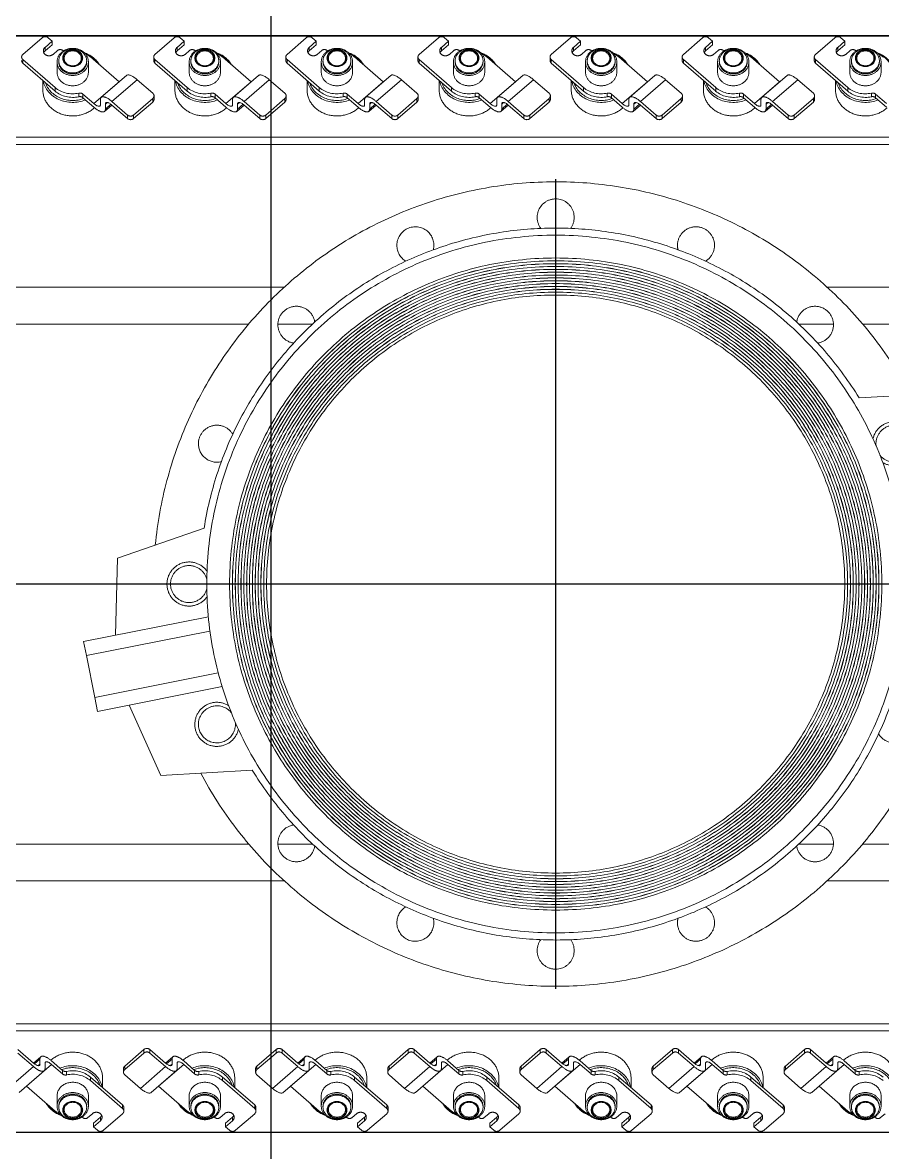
# Model space of a CAD drawing. Extents: x -681219 to -550379, y -242630 to -158199.
# Drawn here: x -589243 to -588639, y -209466 to -208672 of the extents above; entities that cross this region are included whole.
import ezdxf
from ezdxf.lldxf.tags import DXFTag

# ---------------------------------------------------------------- set-up
doc = ezdxf.new("R2010")
doc.units = 0
doc.header["$LTSCALE"] = 1000
doc.linetypes.add('DASHED2', pattern=[9.525, 6.35, -3.175])
doc.layers.get('0').update_dxf_attribs({"linetype": 'CONTINUOUS'})
doc.layers.add('center', color=253, linetype='CENTER2')
doc.layers.add('future', color=4, linetype='DASHED2', lineweight=0)
tags = doc.linetypes.add('CENTER2', pattern=[28.575, 19.05, -3.175, 3.175, -3.175]).pattern_tags.tags
tags[10:11] = [DXFTag(74, 4), DXFTag(75, 0), DXFTag(340, '0'), DXFTag(46, 0.0), DXFTag(50, 0.0), DXFTag(44, 0.0), DXFTag(45, 0.0)]
tags[8:9] = [DXFTag(74, 4), DXFTag(75, 0), DXFTag(340, '0'), DXFTag(46, 0.0), DXFTag(50, 0.0), DXFTag(44, 0.0), DXFTag(45, 0.0)]
tags[6:7] = [DXFTag(74, 4), DXFTag(75, 0), DXFTag(340, '0'), DXFTag(46, 0.0), DXFTag(50, 0.0), DXFTag(44, 0.0), DXFTag(45, 0.0)]
tags[4:5] = [DXFTag(74, 4), DXFTag(75, 0), DXFTag(340, '0'), DXFTag(46, 0.0), DXFTag(50, 0.0), DXFTag(44, 0.0), DXFTag(45, 0.0)]

# ---------------------------------------------------------------- blocks, each defined once
blk = doc.blocks.new('CYPZ04001A0001XY_A_CYPZ1000_V_1')
at = {"color": 0, "linetype": 'ByBlock', "lineweight": -2}
for p, q in [((-580.5, 385.27), (696.5, 385.27)), ((-580.5, 384.89), (696.5, 384.89)), ((-359.72, 372.02), (-346.29, 383.65)), ((-339.22, 381.2), (-344.17, 376.92)), ((-342.05, 383.65), (-339.22, 381.2)), ((-339.22, 378.7), (-339.22, 381.2)), ((-266.95, 372.02), (-253.51, 383.65)), ((-246.44, 381.2), (-251.39, 376.92)), ((-249.27, 383.65), (-246.44, 381.2)), ((-246.44, 378.7), (-246.44, 381.2)), ((-174.17, 372.02), (-160.73, 383.65)), ((-153.66, 381.2), (-158.61, 376.92)), ((-156.49, 383.65), (-153.66, 381.2)), ((-153.66, 378.7), (-153.66, 381.2)), ((-81.39, 372.02), (-67.96, 383.65)), ((-60.88, 381.2), (-65.83, 376.92)), ((-63.71, 383.65), (-60.88, 381.2)), ((-60.88, 378.7), (-60.88, 381.2)), ((11.39, 372.02), (24.82, 383.65)), ((31.89, 381.2), (26.94, 376.92)), ((29.06, 383.65), (31.89, 381.2)), ((31.89, 378.7), (31.89, 381.2)), ((104.16, 372.02), (117.6, 383.65)), ((124.67, 381.2), (119.72, 376.92)), ((121.84, 383.65), (124.67, 381.2)), ((124.67, 378.7), (124.67, 381.2)), ((-431.29, 372.02), (-428.18, 374.71)), ((-424.5, 374.71), (-424.48, 374.7)), ((-339.22, 378.7), (-344.17, 374.42)), ((-344.17, 374.42), (-344.17, 376.92)), ((-338.51, 372.02), (-335.4, 374.71)), ((-331.72, 374.71), (-331.71, 374.7)), ((-246.44, 378.7), (-251.39, 374.42)), ((-251.39, 374.42), (-251.39, 376.92)), ((-245.73, 372.02), (-242.62, 374.71)), ((-238.94, 374.71), (-238.93, 374.7)), ((-153.66, 378.7), (-158.61, 374.42)), ((-158.61, 374.42), (-158.61, 376.92)), ((-152.96, 372.02), (-149.84, 374.71)), ((-146.17, 374.71), (-146.15, 374.7)), ((-60.88, 378.7), (-65.83, 374.42)), ((-65.83, 374.42), (-65.83, 376.92)), ((-60.18, 372.02), (-57.07, 374.71)), ((-53.39, 374.71), (-53.37, 374.7)), ((31.89, 378.7), (26.94, 374.42)), ((26.94, 374.42), (26.94, 376.92)), ((32.6, 372.02), (35.71, 374.71)), ((39.39, 374.71), (39.4, 374.7)), ((124.67, 378.7), (119.72, 374.42)), ((119.72, 374.42), (119.72, 376.92)), ((125.38, 372.02), (128.49, 374.71)), ((132.17, 374.71), (132.18, 374.7)), ((-428.5, 366.71), (-428.5, 359.46)), ((-427.3, 367.46), (-427.3, 366.71)), ((-407.7, 366.71), (-407.7, 367.46)), ((-406.5, 359.46), (-406.5, 366.71)), ((-405.13, 370.18), (-384.97, 352.73)), ((-360.6, 370.18), (-360.6, 367.68)), ((-337.1, 348.75), (-359.72, 368.34)), ((-359.72, 368.34), (-359.72, 365.84)), ((-337.1, 346.25), (-359.72, 365.84)), ((-335.72, 366.71), (-335.72, 359.46)), ((-334.52, 367.46), (-334.52, 366.71)), ((-314.92, 366.71), (-314.92, 367.46)), ((-313.72, 359.46), (-313.72, 366.71)), ((-312.35, 370.18), (-292.2, 352.73)), ((-267.82, 370.18), (-267.82, 367.68)), ((-244.32, 348.75), (-266.95, 368.34)), ((-266.95, 368.34), (-266.95, 365.84)), ((-244.32, 346.25), (-266.95, 365.84)), ((-242.94, 366.71), (-242.94, 359.46)), ((-241.75, 367.46), (-241.75, 366.71)), ((-222.14, 366.71), (-222.14, 367.46)), ((-220.94, 359.46), (-220.94, 366.71)), ((-219.57, 370.18), (-199.42, 352.73)), ((-175.05, 370.18), (-175.05, 367.68)), ((-151.54, 348.75), (-174.17, 368.34)), ((-174.17, 368.34), (-174.17, 365.84)), ((-151.54, 346.25), (-174.17, 365.84)), ((-150.17, 366.71), (-150.17, 359.46)), ((-148.97, 367.46), (-148.97, 366.71)), ((-129.37, 366.71), (-129.37, 367.46)), ((-128.17, 359.46), (-128.17, 366.71)), ((-126.79, 370.18), (-106.64, 352.73)), ((-82.27, 370.18), (-82.27, 367.68)), ((-58.76, 348.75), (-81.39, 368.34)), ((-81.39, 368.34), (-81.39, 365.84)), ((-58.76, 346.25), (-81.39, 365.84)), ((-57.39, 366.71), (-57.39, 359.46)), ((-56.19, 367.46), (-56.19, 366.71)), ((-36.59, 366.71), (-36.59, 367.46)), ((-35.39, 359.46), (-35.39, 366.71)), ((-34.01, 370.18), (-13.86, 352.73)), ((10.51, 370.18), (10.51, 367.68)), ((34.01, 348.75), (11.39, 368.34)), ((11.39, 368.34), (11.39, 365.84)), ((34.01, 346.25), (11.39, 365.84)), ((35.39, 366.71), (35.39, 359.46)), ((36.59, 367.46), (36.59, 366.71)), ((56.19, 366.71), (56.19, 367.46)), ((57.39, 359.46), (57.39, 366.71)), ((58.76, 370.18), (78.92, 352.73)), ((103.29, 370.18), (103.29, 367.68)), ((126.79, 348.75), (104.16, 368.34)), ((104.16, 368.34), (104.16, 365.84)), ((126.79, 346.25), (104.16, 365.84)), ((128.17, 366.71), (128.17, 359.46)), ((129.37, 367.46), (129.37, 366.71)), ((148.97, 366.71), (148.97, 367.46)), ((150.17, 359.46), (150.17, 366.71)), ((151.54, 370.18), (171.69, 352.73)), ((-379.77, 357.15), (-397.45, 341.84)), ((-287, 357.15), (-304.67, 341.84)), ((-194.22, 357.15), (-211.9, 341.84)), ((-101.44, 357.15), (-119.12, 341.84)), ((-8.66, 357.15), (-26.34, 341.84)), ((84.12, 357.15), (66.44, 341.84)), ((176.89, 357.15), (159.22, 341.84)), ((-384.97, 352.73), (-402.65, 337.42)), ((-372.25, 354.21), (-389.92, 338.9)), ((-361.29, 344.71), (-372.25, 354.21)), ((-345.72, 353.72), (-345.72, 346.96)), ((-292.2, 352.73), (-309.87, 337.42)), ((-279.47, 354.21), (-297.15, 338.9)), ((-268.51, 344.71), (-279.47, 354.21)), ((-252.94, 353.72), (-252.94, 346.96)), ((-199.42, 352.73), (-217.1, 337.42)), ((-186.69, 354.21), (-204.37, 338.9)), ((-175.73, 344.71), (-186.69, 354.21)), ((-160.17, 353.72), (-160.17, 346.96)), ((-106.64, 352.73), (-124.32, 337.42)), ((-93.91, 354.21), (-111.59, 338.9)), ((-82.95, 344.71), (-93.91, 354.21)), ((-67.39, 353.72), (-67.39, 346.96)), ((-13.86, 352.73), (-31.54, 337.42)), ((-1.13, 354.21), (-18.81, 338.9)), ((9.83, 344.71), (-1.13, 354.21)), ((25.39, 353.72), (25.39, 346.96)), ((78.92, 352.73), (61.24, 337.42)), ((91.64, 354.21), (73.97, 338.9)), ((102.6, 344.71), (91.64, 354.21)), ((118.17, 353.72), (118.17, 346.96)), ((171.69, 352.73), (154.02, 337.42)), ((184.42, 354.21), (166.74, 338.9)), ((-413.21, 342.27), (-413.21, 344.77)), ((-402.65, 337.42), (-410.35, 344.09)), ((-410.35, 344.09), (-410.35, 341.59)), ((-402.65, 334.92), (-410.35, 341.59)), ((-360.41, 340.38), (-360.41, 342.88)), ((-337.1, 346.25), (-337.1, 348.75)), ((-320.43, 342.27), (-320.43, 344.77)), ((-309.87, 337.42), (-317.58, 344.09)), ((-317.58, 344.09), (-317.58, 341.59)), ((-309.87, 334.92), (-317.58, 341.59)), ((-267.63, 340.38), (-267.63, 342.88)), ((-244.32, 346.25), (-244.32, 348.75)), ((-227.65, 342.27), (-227.65, 344.77)), ((-217.1, 337.42), (-224.8, 344.09)), ((-224.8, 344.09), (-224.8, 341.59)), ((-217.1, 334.92), (-224.8, 341.59)), ((-174.85, 340.38), (-174.85, 342.88)), ((-151.54, 346.25), (-151.54, 348.75)), ((-134.88, 342.27), (-134.88, 344.77)), ((-124.32, 337.42), (-132.02, 344.09)), ((-132.02, 344.09), (-132.02, 341.59)), ((-124.32, 334.92), (-132.02, 341.59)), ((-82.07, 340.38), (-82.07, 342.88)), ((-58.76, 346.25), (-58.76, 348.75)), ((-42.1, 342.27), (-42.1, 344.77)), ((-31.54, 337.42), (-39.24, 344.09)), ((-39.24, 344.09), (-39.24, 341.59)), ((-31.54, 334.92), (-39.24, 341.59)), ((10.7, 340.38), (10.7, 342.88)), ((34.01, 346.25), (34.01, 348.75)), ((50.68, 342.27), (50.68, 344.77)), ((61.24, 337.42), (53.54, 344.09)), ((53.54, 344.09), (53.54, 341.59)), ((61.24, 334.92), (53.54, 341.59)), ((103.48, 340.38), (103.48, 342.88)), ((126.79, 346.25), (126.79, 348.75)), ((143.46, 342.27), (143.46, 344.77)), ((154.02, 337.42), (146.31, 344.09)), ((146.31, 344.09), (146.31, 341.59)), ((154.02, 334.92), (146.31, 341.59)), ((-398.05, 340.19), (-398.05, 336.69)), ((-395.12, 331.98), (-389.97, 336.44)), ((-394.52, 337.13), (-393.21, 338.26)), ((-394.52, 337.13), (-394.52, 333.63)), ((-394.52, 333.63), (-390.65, 336.98)), ((-389.92, 338.9), (-378.96, 329.4)), ((-389.92, 336.4), (-378.96, 326.9)), ((-374.72, 329.4), (-361.29, 341.04)), ((-374.72, 326.9), (-361.29, 338.54)), ((-361.29, 338.54), (-361.29, 341.04)), ((-305.28, 340.19), (-305.28, 336.69)), ((-302.34, 331.98), (-297.19, 336.44)), ((-301.74, 337.13), (-300.43, 338.26)), ((-301.74, 337.13), (-301.74, 333.63)), ((-301.74, 333.63), (-297.87, 336.98)), ((-297.15, 338.9), (-286.18, 329.4)), ((-297.15, 336.4), (-286.18, 326.9)), ((-281.94, 329.4), (-268.51, 341.04)), ((-281.94, 326.9), (-268.51, 338.54)), ((-268.51, 338.54), (-268.51, 341.04)), ((-212.5, 340.19), (-212.5, 336.69)), ((-209.57, 331.98), (-204.41, 336.44)), ((-208.96, 337.13), (-207.65, 338.26)), ((-208.96, 337.13), (-208.96, 333.63)), ((-208.96, 333.63), (-205.09, 336.98)), ((-204.37, 338.9), (-193.41, 329.4)), ((-204.37, 336.4), (-193.41, 326.9)), ((-189.16, 329.4), (-175.73, 341.04)), ((-189.16, 326.9), (-175.73, 338.54)), ((-175.73, 338.54), (-175.73, 341.04)), ((-119.72, 340.19), (-119.72, 336.69)), ((-116.79, 331.98), (-111.64, 336.44)), ((-116.19, 337.13), (-114.87, 338.26)), ((-116.19, 337.13), (-116.19, 333.63)), ((-116.19, 333.63), (-112.31, 336.98)), ((-111.59, 338.9), (-100.63, 329.4)), ((-111.59, 336.4), (-100.63, 326.9)), ((-96.39, 329.4), (-82.95, 341.04)), ((-96.39, 326.9), (-82.95, 338.54)), ((-82.95, 338.54), (-82.95, 341.04)), ((-26.94, 340.19), (-26.94, 336.69)), ((-24.01, 331.98), (-18.86, 336.44)), ((-23.41, 337.13), (-22.09, 338.26)), ((-23.41, 337.13), (-23.41, 333.63)), ((-23.41, 333.63), (-19.53, 336.98)), ((-18.81, 338.9), (-7.85, 329.4)), ((-18.81, 336.4), (-7.85, 326.9)), ((-3.61, 329.4), (9.83, 341.04)), ((-3.61, 326.9), (9.83, 338.54)), ((9.83, 338.54), (9.83, 341.04)), ((65.83, 340.19), (65.83, 336.69)), ((68.77, 331.98), (73.92, 336.44)), ((69.37, 337.13), (70.68, 338.26)), ((69.37, 337.13), (69.37, 333.63)), ((69.37, 333.63), (73.24, 336.98)), ((73.97, 338.9), (84.93, 329.4)), ((73.97, 336.4), (84.93, 326.9)), ((89.17, 329.4), (102.6, 341.04)), ((89.17, 326.9), (102.6, 338.54)), ((102.6, 338.54), (102.6, 341.04)), ((158.61, 340.19), (158.61, 336.69)), ((161.54, 331.98), (166.7, 336.44)), ((162.15, 337.13), (163.46, 338.26)), ((162.15, 337.13), (162.15, 333.63)), ((162.15, 333.63), (166.02, 336.98)), ((166.74, 338.9), (177.7, 329.4)), ((166.74, 336.4), (177.7, 326.9)), ((-378.96, 326.9), (-378.96, 329.4)), ((-374.72, 329.4), (-374.72, 326.9)), ((-286.18, 326.9), (-286.18, 329.4)), ((-281.94, 329.4), (-281.94, 326.9)), ((-193.41, 326.9), (-193.41, 329.4)), ((-189.16, 329.4), (-189.16, 326.9)), ((-100.63, 326.9), (-100.63, 329.4)), ((-96.39, 329.4), (-96.39, 326.9)), ((-7.85, 326.9), (-7.85, 329.4)), ((-3.61, 329.4), (-3.61, 326.9)), ((84.93, 326.9), (84.93, 329.4)), ((89.17, 329.4), (89.17, 326.9)), ((-580.5, 313.78), (696.5, 313.78)), ((695.5, 308.78), (-570, 308.78)), ((-390.69, 208.43), (-575.97, 208.43)), ((695.5, 208.43), (-9.31, 208.43)), ((-415.53, 182.62), (-600.06, 182.62)), ((-370.73, 182.62), (-395.07, 182.62)), ((-4.93, 182.62), (-29.27, 182.62)), ((695.5, 182.62), (15.53, 182.62)), ((77.38, 134.55), (13.04, 130.81)), ((99.46, 85.06), (77.38, 134.55)), ((34.16, 72.07), (121.72, 89.48)), ((121.72, 89.48), (123.68, 79.68)), ((123.68, 79.68), (36.92, 62.42)), ((123.68, 79.68), (129.53, 50.25)), ((42.77, 33), (129.53, 50.25)), ((129.53, 50.25), (131.48, 40.45)), ((131.48, 40.45), (43.92, 23.03)), ((107.75, -18.16), (109.22, 36.02)), ((46.89, -39.33), (107.75, -18.16)), ((-477.38, -134.55), (-413.04, -130.81)), ((-415.53, -182.62), (-548.06, -182.62)), ((-370.73, -182.62), (-395.07, -182.62)), ((-4.93, -182.62), (-29.27, -182.62)), ((610.2, -182.62), (15.53, -182.62)), ((-390.69, -208.43), (-542.93, -208.43)), ((569.51, -208.43), (-9.31, -208.43)), ((560.5, -308.78), (-523.68, -308.78)), ((575.5, -313.78), (-527.02, -313.78)), ((-367.5, -326.9), (-380.94, -338.54)), ((-367.5, -329.4), (-380.94, -341.04)), ((-367.5, -329.4), (-367.5, -326.9)), ((-352.3, -336.4), (-363.26, -326.9)), ((-363.26, -326.9), (-363.26, -329.4)), ((-352.3, -338.9), (-363.26, -329.4)), ((-347.1, -331.98), (-352.25, -336.44)), ((-274.72, -326.9), (-288.16, -338.54)), ((-274.72, -329.4), (-288.16, -341.04)), ((-274.72, -329.4), (-274.72, -326.9)), ((-259.52, -336.4), (-270.48, -326.9)), ((-270.48, -326.9), (-270.48, -329.4)), ((-259.52, -338.9), (-270.48, -329.4)), ((-254.32, -331.98), (-259.47, -336.44)), ((-181.95, -326.9), (-195.38, -338.54)), ((-181.95, -329.4), (-195.38, -341.04)), ((-181.95, -329.4), (-181.95, -326.9)), ((-166.74, -336.4), (-177.7, -326.9)), ((-177.7, -326.9), (-177.7, -329.4)), ((-166.74, -338.9), (-177.7, -329.4)), ((-161.54, -331.98), (-166.7, -336.44)), ((-89.17, -326.9), (-102.6, -338.54)), ((-89.17, -329.4), (-102.6, -341.04)), ((-89.17, -329.4), (-89.17, -326.9)), ((-73.97, -336.4), (-84.93, -326.9)), ((-84.93, -326.9), (-84.93, -329.4)), ((-73.97, -338.9), (-84.93, -329.4)), ((-68.77, -331.98), (-73.92, -336.44)), ((3.61, -326.9), (-9.83, -338.54)), ((3.61, -329.4), (-9.83, -341.04)), ((3.61, -329.4), (3.61, -326.9)), ((18.81, -336.4), (7.85, -326.9)), ((7.85, -326.9), (7.85, -329.4)), ((18.81, -338.9), (7.85, -329.4)), ((24.01, -331.98), (18.86, -336.44)), ((96.39, -326.9), (82.95, -338.54)), ((96.39, -329.4), (82.95, -341.04)), ((96.39, -329.4), (96.39, -326.9)), ((111.59, -336.4), (100.63, -326.9)), ((100.63, -326.9), (100.63, -329.4)), ((111.59, -338.9), (100.63, -329.4)), ((116.79, -331.98), (111.64, -336.44)), ((-432.35, -334.92), (-424.65, -341.59)), ((-432.35, -337.42), (-424.65, -344.09)), ((-381.82, -340.38), (-381.82, -342.88)), ((-380.94, -338.54), (-380.94, -341.04)), ((-369.98, -354.21), (-352.3, -338.9)), ((-357.25, -352.73), (-339.57, -337.42)), ((-347.7, -333.63), (-351.58, -336.98)), ((-347.7, -337.13), (-349.02, -338.26)), ((-347.7, -337.13), (-347.7, -333.63)), ((-344.17, -340.19), (-344.17, -336.69)), ((-339.57, -334.92), (-331.87, -341.59)), ((-339.57, -337.42), (-331.87, -344.09)), ((-289.04, -340.38), (-289.04, -342.88)), ((-288.16, -338.54), (-288.16, -341.04)), ((-277.2, -354.21), (-259.52, -338.9)), ((-264.47, -352.73), (-246.79, -337.42)), ((-254.93, -333.63), (-258.8, -336.98)), ((-254.93, -337.13), (-256.24, -338.26)), ((-254.93, -337.13), (-254.93, -333.63)), ((-251.39, -340.19), (-251.39, -336.69)), ((-246.79, -334.92), (-239.09, -341.59)), ((-246.79, -337.42), (-239.09, -344.09)), ((-196.26, -340.38), (-196.26, -342.88)), ((-195.38, -338.54), (-195.38, -341.04)), ((-184.42, -354.21), (-166.74, -338.9)), ((-171.69, -352.73), (-154.02, -337.42)), ((-162.15, -333.63), (-166.02, -336.98)), ((-162.15, -337.13), (-163.46, -338.26)), ((-162.15, -337.13), (-162.15, -333.63)), ((-158.61, -340.19), (-158.61, -336.69)), ((-154.02, -334.92), (-146.31, -341.59)), ((-154.02, -337.42), (-146.31, -344.09)), ((-103.48, -340.38), (-103.48, -342.88)), ((-102.6, -338.54), (-102.6, -341.04)), ((-91.64, -354.21), (-73.97, -338.9)), ((-78.92, -352.73), (-61.24, -337.42)), ((-69.37, -333.63), (-73.24, -336.98)), ((-69.37, -337.13), (-70.68, -338.26)), ((-69.37, -337.13), (-69.37, -333.63)), ((-65.83, -340.19), (-65.83, -336.69)), ((-61.24, -334.92), (-53.54, -341.59)), ((-61.24, -337.42), (-53.54, -344.09)), ((-10.7, -340.38), (-10.7, -342.88)), ((-9.83, -338.54), (-9.83, -341.04)), ((1.13, -354.21), (18.81, -338.9)), ((13.86, -352.73), (31.54, -337.42)), ((23.41, -333.63), (19.53, -336.98)), ((23.41, -337.13), (22.09, -338.26)), ((23.41, -337.13), (23.41, -333.63)), ((26.94, -340.19), (26.94, -336.69)), ((31.54, -334.92), (39.24, -341.59)), ((31.54, -337.42), (39.24, -344.09)), ((82.07, -340.38), (82.07, -342.88)), ((82.95, -338.54), (82.95, -341.04)), ((93.91, -354.21), (111.59, -338.9)), ((106.64, -352.73), (124.32, -337.42)), ((116.19, -333.63), (112.31, -336.98)), ((116.19, -337.13), (114.87, -338.26)), ((116.19, -337.13), (116.19, -333.63)), ((119.72, -340.19), (119.72, -336.69)), ((124.32, -334.92), (132.02, -341.59)), ((124.32, -337.42), (132.02, -344.09)), ((-424.65, -344.09), (-424.65, -341.59)), ((-421.79, -342.27), (-421.79, -344.77)), ((-405.13, -346.25), (-382.5, -365.84)), ((-405.13, -346.25), (-405.13, -348.75)), ((-405.13, -348.75), (-382.5, -368.34)), ((-396.5, -353.72), (-396.5, -346.96)), ((-380.94, -344.71), (-369.98, -354.21)), ((-362.45, -357.15), (-344.77, -341.84)), ((-331.87, -344.09), (-331.87, -341.59)), ((-329.01, -342.27), (-329.01, -344.77)), ((-312.35, -346.25), (-289.72, -365.84)), ((-312.35, -346.25), (-312.35, -348.75)), ((-312.35, -348.75), (-289.72, -368.34)), ((-303.72, -353.72), (-303.72, -346.96)), ((-288.16, -344.71), (-277.2, -354.21)), ((-269.67, -357.15), (-251.99, -341.84)), ((-239.09, -344.09), (-239.09, -341.59)), ((-236.23, -342.27), (-236.23, -344.77)), ((-219.57, -346.25), (-196.94, -365.84)), ((-219.57, -346.25), (-219.57, -348.75)), ((-219.57, -348.75), (-196.94, -368.34)), ((-210.94, -353.72), (-210.94, -346.96)), ((-195.38, -344.71), (-184.42, -354.21)), ((-176.89, -357.15), (-159.22, -341.84)), ((-146.31, -344.09), (-146.31, -341.59)), ((-143.46, -342.27), (-143.46, -344.77)), ((-126.79, -346.25), (-104.16, -365.84)), ((-126.79, -346.25), (-126.79, -348.75)), ((-126.79, -348.75), (-104.16, -368.34)), ((-118.17, -353.72), (-118.17, -346.96)), ((-102.6, -344.71), (-91.64, -354.21)), ((-84.12, -357.15), (-66.44, -341.84)), ((-53.54, -344.09), (-53.54, -341.59)), ((-50.68, -342.27), (-50.68, -344.77)), ((-34.01, -346.25), (-11.39, -365.84)), ((-34.01, -346.25), (-34.01, -348.75)), ((-34.01, -348.75), (-11.39, -368.34)), ((-25.39, -353.72), (-25.39, -346.96)), ((-9.83, -344.71), (1.13, -354.21)), ((8.66, -357.15), (26.34, -341.84)), ((39.24, -344.09), (39.24, -341.59)), ((42.1, -342.27), (42.1, -344.77)), ((58.76, -346.25), (81.39, -365.84)), ((58.76, -346.25), (58.76, -348.75)), ((58.76, -348.75), (81.39, -368.34)), ((67.39, -353.72), (67.39, -346.96)), ((82.95, -344.71), (93.91, -354.21)), ((101.44, -357.15), (119.12, -341.84)), ((132.02, -344.09), (132.02, -341.59)), ((134.88, -342.27), (134.88, -344.77)), ((151.54, -346.25), (174.17, -365.84)), ((151.54, -346.25), (151.54, -348.75)), ((151.54, -348.75), (174.17, -368.34)), ((160.17, -353.72), (160.17, -346.96)), ((-337.1, -370.18), (-357.25, -352.73)), ((-244.32, -370.18), (-264.47, -352.73)), ((-151.54, -370.18), (-171.69, -352.73)), ((-58.76, -370.18), (-78.92, -352.73)), ((34.01, -370.18), (13.86, -352.73)), ((126.79, -370.18), (106.64, -352.73)), ((-428.5, -359.46), (-428.5, -366.71)), ((-406.5, -366.71), (-406.5, -359.46)), ((-335.72, -359.46), (-335.72, -366.71)), ((-313.72, -366.71), (-313.72, -359.46)), ((-242.94, -359.46), (-242.94, -366.71)), ((-220.94, -366.71), (-220.94, -359.46)), ((-150.17, -359.46), (-150.17, -366.71)), ((-128.17, -366.71), (-128.17, -359.46)), ((-57.39, -359.46), (-57.39, -366.71)), ((-35.39, -366.71), (-35.39, -359.46)), ((35.39, -359.46), (35.39, -366.71)), ((57.39, -366.71), (57.39, -359.46)), ((128.17, -359.46), (128.17, -366.71)), ((150.17, -366.71), (150.17, -359.46)), ((-427.3, -366.71), (-427.3, -367.46)), ((-407.7, -367.46), (-407.7, -366.71)), ((-403.71, -372.02), (-406.82, -374.71)), ((-382.5, -372.02), (-395.93, -383.65)), ((-382.5, -368.34), (-382.5, -365.84)), ((-381.62, -370.18), (-381.62, -367.68)), ((-334.52, -366.71), (-334.52, -367.46)), ((-314.92, -367.46), (-314.92, -366.71)), ((-310.93, -372.02), (-314.04, -374.71)), ((-289.72, -372.02), (-303.16, -383.65)), ((-289.72, -368.34), (-289.72, -365.84)), ((-288.84, -370.18), (-288.84, -367.68)), ((-241.75, -366.71), (-241.75, -367.46)), ((-222.14, -367.46), (-222.14, -366.71)), ((-218.16, -372.02), (-221.27, -374.71)), ((-196.94, -372.02), (-210.38, -383.65)), ((-196.94, -368.34), (-196.94, -365.84)), ((-196.06, -370.18), (-196.06, -367.68)), ((-148.97, -366.71), (-148.97, -367.46)), ((-129.37, -367.46), (-129.37, -366.71)), ((-125.38, -372.02), (-128.49, -374.71)), ((-104.16, -372.02), (-117.6, -383.65)), ((-104.16, -368.34), (-104.16, -365.84)), ((-103.29, -370.18), (-103.29, -367.68)), ((-56.19, -366.71), (-56.19, -367.46)), ((-36.59, -367.46), (-36.59, -366.71)), ((-32.6, -372.02), (-35.71, -374.71)), ((-11.39, -372.02), (-24.82, -383.65)), ((-11.39, -368.34), (-11.39, -365.84)), ((-10.51, -370.18), (-10.51, -367.68)), ((36.59, -366.71), (36.59, -367.46)), ((56.19, -367.46), (56.19, -366.71)), ((60.18, -372.02), (57.07, -374.71)), ((81.39, -372.02), (67.96, -383.65)), ((81.39, -368.34), (81.39, -365.84)), ((82.27, -370.18), (82.27, -367.68)), ((129.37, -366.71), (129.37, -367.46)), ((148.97, -367.46), (148.97, -366.71)), ((152.96, -372.02), (149.84, -374.71)), ((174.17, -372.02), (160.73, -383.65)), ((174.17, -368.34), (174.17, -365.84)), ((-410.5, -374.71), (-410.52, -374.7)), ((-403, -378.7), (-398.05, -374.42)), ((-403, -381.2), (-398.05, -376.92)), ((-403, -378.7), (-403, -381.2)), ((-398.05, -374.42), (-398.05, -376.92)), ((-317.72, -374.71), (-317.74, -374.7)), ((-310.23, -378.7), (-305.28, -374.42)), ((-310.23, -381.2), (-305.28, -376.92)), ((-310.23, -378.7), (-310.23, -381.2)), ((-305.28, -374.42), (-305.28, -376.92)), ((-224.94, -374.71), (-224.96, -374.7)), ((-217.45, -378.7), (-212.5, -374.42)), ((-217.45, -381.2), (-212.5, -376.92)), ((-217.45, -378.7), (-217.45, -381.2)), ((-212.5, -374.42), (-212.5, -376.92)), ((-132.17, -374.71), (-132.18, -374.7)), ((-124.67, -378.7), (-119.72, -374.42)), ((-124.67, -381.2), (-119.72, -376.92)), ((-124.67, -378.7), (-124.67, -381.2)), ((-119.72, -374.42), (-119.72, -376.92)), ((-39.39, -374.71), (-39.4, -374.7)), ((-31.89, -378.7), (-26.94, -374.42)), ((-31.89, -381.2), (-26.94, -376.92)), ((-31.89, -378.7), (-31.89, -381.2)), ((-26.94, -374.42), (-26.94, -376.92)), ((53.39, -374.71), (53.37, -374.7)), ((60.88, -378.7), (65.83, -374.42)), ((60.88, -381.2), (65.83, -376.92)), ((60.88, -378.7), (60.88, -381.2)), ((65.83, -374.42), (65.83, -376.92)), ((146.17, -374.71), (146.15, -374.7)), ((153.66, -378.7), (158.61, -374.42)), ((153.66, -381.2), (158.61, -376.92)), ((153.66, -378.7), (153.66, -381.2)), ((158.61, -374.42), (158.61, -376.92)), ((575.5, -384.89), (-717.5, -384.89)), ((575.5, -385.27), (-717.5, -385.27)), ((-400.18, -383.65), (-403, -381.2)), ((-307.4, -383.65), (-310.23, -381.2)), ((-214.62, -383.65), (-217.45, -381.2)), ((-121.84, -383.65), (-124.67, -381.2)), ((-29.06, -383.65), (-31.89, -381.2)), ((63.71, -383.65), (60.88, -381.2)), ((156.49, -383.65), (153.66, -381.2))]:
    blk.add_line(p, q, dxfattribs=at)
for radius in [245, 229, 227.02, 226.98, 225.02, 224.98, 223.02, 222.98, 221.02, 220.98, 219.02, 218.98, 217.02, 216.98, 215.02, 214.98, 213.02, 212.98, 211.02, 210.98, 209.02, 208.98, 207.02, 206.98, 205, 203]:
    blk.add_circle((-200, 0), radius, dxfattribs=at)
for centre, radius, start, end in [((-200, 0), 282.5, 28.06676, 174.43324), ((-200, 257.5), 13, 0, 216.42457), ((-200, 257.5), 13, 323.57543, 0), ((-200, 0), 250, 31.55043, 170.94957), ((-298.54, 237.9), 13, 0, 238.92457), ((-101.46, 237.9), 13, 0, 193.92457), ((-298.54, 237.9), 13, 346.07543, 0), ((-101.46, 237.9), 13, 301.07543, 0), ((-382.08, 182.08), 13, 8.57543, 261.42457), ((-17.92, 182.08), 13, 0, 171.42457), ((-17.92, 182.08), 13, 278.57543, 0), ((-437.9, 98.54), 13, 31.07543, 283.92457), ((37.9, 98.54), 15.5, 237.71692, 167.28308), ((37.9, 98.54), 13, 0, 186.95983), ((37.9, 98.54), 13, 218.04017, 0), ((57.5, 0), 15.5, 215.21692, 144.78308), ((57.5, 0), 13, 0, 164.45983), ((57.5, 0), 13, 195.54017, 0), ((-200, 0), 282.5, 208.06676, 354.43324), ((-200, 0), 250, 211.55043, 350.94957), ((-437.9, -98.54), 15.5, 57.71692, 347.28308), ((-437.9, -98.54), 13, 38.04017, 0), ((37.9, -98.54), 13, 0, 103.92457), ((-437.9, -98.54), 13, 0, 6.95983), ((37.9, -98.54), 13, 211.07543, 0), ((-382.08, -182.08), 13, 98.57543, 351.42457), ((-17.92, -182.08), 13, 0, 81.42457), ((-17.92, -182.08), 13, 188.57543, 0), ((-298.54, -237.9), 13, 121.07543, 0), ((-101.46, -237.9), 13, 0, 58.92457), ((-298.54, -237.9), 13, 0, 13.92457), ((-101.46, -237.9), 13, 166.07543, 0), ((-200, -257.5), 13, 143.57543, 0), ((-200, -257.5), 13, 0, 36.42457)]:
    blk.add_arc(centre, radius, start, end, dxfattribs=at)
for centre, major_axis, ratio, start_param, end_param in [((-344.17, 381.82), (3, 0), 0.866025, 0.785398, 2.356194), ((-251.39, 381.82), (3, 0), 0.866025, 0.785398, 2.356194), ((-158.61, 381.82), (3, 0), 0.866025, 0.785398, 2.356194), ((-65.83, 381.82), (3, 0), 0.866025, 0.785398, 2.356194), ((26.94, 381.82), (3, 0), 0.866025, 0.785398, 2.356194), ((119.72, 381.82), (3, 0), 0.866025, 0.785398, 2.356194), ((-426.34, 373.12), (2.6, 0), 0.866025, 0.785398, 2.356194), ((-422.65, 376.29), (2.6, 0), 0.866025, 3.926991, 4.152935), ((-417.5, 356.46), (21, 0), 0.866025, 0.46776, 1.182452), ((-341.34, 374.47), (4, 0), 0.866025, 2.356194, 5.497787), ((-341.34, 371.97), (4, 0), 0.866025, 2.356194, 2.77242), ((-333.56, 373.12), (2.6, 0), 0.866025, 0.785398, 2.356194), ((-329.87, 376.29), (2.6, 0), 0.866025, 3.926991, 4.152935), ((-324.72, 356.46), (21, 0), 0.866025, 0.46776, 1.182452), ((-248.56, 374.47), (4, 0), 0.866025, 2.356194, 5.497787), ((-248.56, 371.97), (4, 0), 0.866025, 2.356194, 2.77242), ((-240.78, 373.12), (2.6, 0), 0.866025, 0.785398, 2.356194), ((-237.09, 376.29), (2.6, 0), 0.866025, 3.926991, 4.152935), ((-231.94, 356.46), (21, 0), 0.866025, 0.46776, 1.182452), ((-155.78, 374.47), (4, 0), 0.866025, 2.356194, 5.497787), ((-155.78, 371.97), (4, 0), 0.866025, 2.356194, 2.77242), ((-148.01, 373.12), (2.6, 0), 0.866025, 0.785398, 2.356194), ((-144.31, 376.29), (2.6, 0), 0.866025, 3.926991, 4.152935), ((-139.17, 356.46), (-21, 0), 0.866025, 3.609353, 4.324045), ((-63.01, 374.47), (4, 0), 0.866025, 2.356194, 5.497787), ((-63.01, 371.97), (4, 0), 0.866025, 2.356194, 2.77242), ((-55.23, 373.12), (2.6, 0), 0.866025, 0.785398, 2.356194), ((-51.54, 376.29), (2.6, 0), 0.866025, 3.926991, 4.152935), ((-46.39, 356.46), (-21, 0), 0.866025, 3.609353, 4.324045), ((29.77, 374.47), (4, 0), 0.866025, 2.356194, 5.497787), ((29.77, 371.97), (4, 0), 0.866025, 2.356194, 2.77242), ((37.55, 373.12), (2.6, 0), 0.866025, 0.785398, 2.356194), ((41.24, 376.29), (2.6, 0), 0.866025, 3.926991, 4.152935), ((46.39, 356.46), (-21, 0), 0.866025, 3.609353, 4.324045), ((122.55, 374.47), (4, 0), 0.866025, 2.356194, 5.497787), ((122.55, 371.97), (4, 0), 0.866025, 2.356194, 2.77242), ((130.33, 373.12), (2.6, 0), 0.866025, 0.785398, 2.356194), ((134.02, 376.29), (2.6, 0), 0.866025, 3.926991, 4.152935), ((139.17, 356.46), (21, 0), 0.866025, 0.46776, 1.182452), ((-417.5, 366.71), (-9.8, 0), 0.866025, 0, 3.141593), ((-417.5, 359.46), (-17.5, 0), 0.866025, 3.926991, 4.199701), ((-417.5, 356.96), (20, 0), 0.866025, 0.5708, 1.084495), ((-357.6, 370.18), (3, 0), 0.866025, 2.356194, 3.926991), ((-357.6, 367.68), (3, 0), 0.866025, 3.141593, 3.926991), ((-324.72, 366.71), (-9.8, 0), 0.866025, 0, 3.141593), ((-324.72, 359.46), (-17.5, 0), 0.866025, 3.926991, 4.199701), ((-324.72, 356.96), (20, 0), 0.866025, 0.5708, 1.084495), ((-264.82, 370.18), (3, 0), 0.866025, 2.356194, 3.926991), ((-264.82, 367.68), (3, 0), 0.866025, 3.141593, 3.926991), ((-231.94, 366.71), (-9.8, 0), 0.866025, 0, 3.141593), ((-231.94, 359.46), (-17.5, 0), 0.866025, 3.926991, 4.199701), ((-231.94, 356.96), (20, 0), 0.866025, 0.5708, 1.084495), ((-172.05, 370.18), (3, 0), 0.866025, 2.356194, 3.926991), ((-172.05, 367.68), (3, 0), 0.866025, 3.141593, 3.926991), ((-139.17, 366.71), (9.8, 0), 0.866025, 3.141593, 6.283185), ((-139.17, 359.46), (-17.5, 0), 0.866025, 3.926991, 4.199701), ((-139.17, 356.96), (20, 0), 0.866025, 0.5708, 1.084495), ((-79.27, 370.18), (3, 0), 0.866025, 2.356194, 3.926991), ((-79.27, 367.68), (3, 0), 0.866025, 3.141593, 3.926991), ((-46.39, 366.71), (9.8, 0), 0.866025, 3.141593, 6.283185), ((-46.39, 359.46), (-17.5, 0), 0.866025, 3.926991, 4.199701), ((-46.39, 356.96), (-20, 0), 0.866025, 3.712393, 4.226088), ((13.51, 370.18), (3, 0), 0.866025, 2.356194, 3.926991), ((13.51, 367.68), (3, 0), 0.866025, 3.141593, 3.926991), ((46.39, 366.71), (9.8, 0), 0.866025, 3.141593, 6.283185), ((46.39, 359.46), (-17.5, 0), 0.866025, 3.926991, 4.199701), ((46.39, 356.96), (20, 0), 0.866025, 0.5708, 1.084495), ((106.29, 370.18), (3, 0), 0.866025, 2.356194, 3.926991), ((106.29, 367.68), (3, 0), 0.866025, 3.141593, 3.926991), ((139.17, 366.71), (-9.8, 0), 0.866025, 0, 3.141593), ((139.17, 359.46), (-17.5, 0), 0.866025, 3.926991, 4.199701), ((139.17, 356.96), (-20, 0), 0.866025, 3.712393, 4.226088), ((-417.5, 359.46), (-11, 0), 0.866025, 0, 3.141593), ((-372.25, 348.46), (7.53, -8.69), 0.353553, 1.958393, 3.141593), ((-324.72, 359.46), (-11, 0), 0.866025, 0, 3.141593), ((-279.47, 348.46), (7.53, -8.69), 0.353553, 1.958393, 3.141593), ((-231.94, 359.46), (-11, 0), 0.866025, 0, 3.141593), ((-186.69, 348.46), (7.53, -8.69), 0.353553, 1.958393, 3.141593), ((-139.17, 359.46), (-11, 0), 0.866025, 0, 3.141593), ((-93.91, 348.46), (7.53, -8.69), 0.353553, 1.958393, 3.141593), ((-46.39, 359.46), (-11, 0), 0.866025, 0, 3.141593), ((-1.13, 348.46), (7.53, -8.69), 0.353553, 1.958393, 3.141593), ((46.39, 359.46), (-11, 0), 0.866025, 0, 3.141593), ((91.64, 348.46), (7.53, -8.69), 0.353553, 1.958393, 3.141593), ((139.17, 359.46), (-11, 0), 0.866025, 0, 3.141593), ((-417.5, 356.46), (21, 0), 0.866025, 3.307016, 5.153312), ((-417.5, 356.96), (20, 0), 0.866025, 3.42163, 5.11339), ((-324.72, 356.46), (21, 0), 0.866025, 3.307016, 5.153312), ((-324.72, 356.96), (20, 0), 0.866025, 3.42163, 5.11339), ((-231.94, 356.46), (21, 0), 0.866025, 3.307016, 5.153312), ((-231.94, 356.96), (20, 0), 0.866025, 3.42163, 5.11339), ((-139.17, 356.46), (-21, 0), 0.866025, 0.165423, 2.01172), ((-139.17, 356.96), (20, 0), 0.866025, 3.42163, 5.11339), ((-46.39, 356.46), (-21, 0), 0.866025, 0.165423, 2.01172), ((-46.39, 356.96), (-20, 0), 0.866025, 0.280038, 1.971798), ((46.39, 356.46), (-21, 0), 0.866025, 0.165423, 2.01172), ((46.39, 356.96), (20, 0), 0.866025, 3.42163, 5.11339), ((139.17, 356.46), (21, 0), 0.866025, 3.307016, 5.153312), ((139.17, 356.96), (-20, 0), 0.866025, 0.280038, 1.971798), ((-417.5, 346.96), (21, 0), 0.866025, 3.141593, 5.510552), ((-417.5, 359.46), (17.5, 0), 0.866025, 3.926991, 4.960048), ((-417.5, 356.96), (17.5, 0), 0.866025, 3.926991, 4.960048), ((-412.47, 342.25), (-3, 0), 0.866025, 3.926991, 4.960048), ((-412.47, 339.75), (3, 0), 0.866025, 0.785398, 1.818456), ((-389.92, 333.15), (7.53, -8.69), 0.353553, 1.958393, 3.529189), ((-363.41, 342.88), (-3, 0), 0.866025, 2.356194, 3.926991), ((-324.72, 346.96), (21, 0), 0.866025, 3.141593, 5.510552), ((-324.72, 359.46), (17.5, 0), 0.866025, 3.926991, 4.960048), ((-324.72, 356.96), (17.5, 0), 0.866025, 3.926991, 4.960048), ((-319.7, 342.25), (-3, 0), 0.866025, 3.926991, 4.960048), ((-319.7, 339.75), (3, 0), 0.866025, 0.785398, 1.818456), ((-297.15, 333.15), (7.53, -8.69), 0.353553, 1.958393, 3.529189), ((-270.63, 342.88), (-3, 0), 0.866025, 2.356194, 3.926991), ((-231.94, 346.96), (-21, 0), 0.866025, 0, 2.368959), ((-231.94, 359.46), (17.5, 0), 0.866025, 3.926991, 4.960048), ((-231.94, 356.96), (17.5, 0), 0.866025, 3.926991, 4.960048), ((-226.92, 342.25), (-3, 0), 0.866025, 3.926991, 4.960048), ((-226.92, 339.75), (3, 0), 0.866025, 0.785398, 1.818456), ((-204.37, 333.15), (7.53, -8.69), 0.353553, 1.958393, 3.529189), ((-177.85, 342.88), (-3, 0), 0.866025, 2.356194, 3.926991), ((-139.17, 346.96), (21, 0), 0.866025, 3.141593, 5.510552), ((-139.17, 359.46), (17.5, 0), 0.866025, 3.926991, 4.960048), ((-139.17, 356.96), (17.5, 0), 0.866025, 3.926991, 4.960048), ((-134.14, 342.25), (-3, 0), 0.866025, 3.926991, 4.960048), ((-134.14, 339.75), (3, 0), 0.866025, 0.785398, 1.818456), ((-111.59, 333.15), (7.53, -8.69), 0.353553, 1.958393, 3.529189), ((-85.07, 342.88), (-3, 0), 0.866025, 2.356194, 3.926991), ((-46.39, 346.96), (21, 0), 0.866025, 3.141593, 5.510552), ((-46.39, 359.46), (17.5, 0), 0.866025, 3.926991, 4.960048), ((-46.39, 356.96), (17.5, 0), 0.866025, 3.926991, 4.960048), ((-41.36, 342.25), (-3, 0), 0.866025, 3.926991, 4.960048), ((-41.36, 339.75), (3, 0), 0.866025, 0.785398, 1.818456), ((-18.81, 333.15), (7.53, -8.69), 0.353553, 1.958393, 3.529189), ((7.7, 342.88), (-3, 0), 0.866025, 2.356194, 3.926991), ((46.39, 346.96), (-21, 0), 0.866025, 0, 2.368959), ((46.39, 359.46), (17.5, 0), 0.866025, 3.926991, 4.960048), ((46.39, 356.96), (17.5, 0), 0.866025, 3.926991, 4.960048), ((51.41, 342.25), (-3, 0), 0.866025, 3.926991, 4.960048), ((51.41, 339.75), (3, 0), 0.866025, 0.785398, 1.818456), ((73.97, 333.15), (7.53, -8.69), 0.353553, 1.958393, 3.529189), ((100.48, 342.88), (-3, 0), 0.866025, 2.356194, 3.926991), ((139.17, 346.96), (21, 0), 0.866025, 3.141593, 5.510552), ((139.17, 359.46), (17.5, 0), 0.866025, 3.926991, 4.960048), ((139.17, 356.96), (17.5, 0), 0.866025, 3.926991, 4.960048), ((144.19, 342.25), (-3, 0), 0.866025, 3.926991, 4.960048), ((144.19, 339.75), (3, 0), 0.866025, 0.785398, 1.818456), ((166.74, 333.15), (7.53, -8.69), 0.353553, 1.958393, 3.529189), ((-402.65, 340.67), (-4.26, 4.91), 0.353553, 1.958393, 3.529189), ((-402.65, 340.67), (-7.53, 8.69), 0.353553, 1.958393, 3.529189), ((-389.92, 333.15), (4.26, -4.91), 0.353553, 1.958393, 3.529189), ((-363.41, 340.38), (-3, 0), 0.866025, 2.356194, 3.141593), ((-309.87, 340.67), (-4.26, 4.91), 0.353553, 1.958393, 3.529189), ((-309.87, 340.67), (-7.53, 8.69), 0.353553, 1.958393, 3.529189), ((-297.15, 333.15), (4.26, -4.91), 0.353553, 1.958393, 3.529189), ((-270.63, 340.38), (-3, 0), 0.866025, 2.356194, 3.141593), ((-217.1, 340.67), (-4.26, 4.91), 0.353553, 1.958393, 3.529189), ((-217.1, 340.67), (-7.53, 8.69), 0.353553, 1.958393, 3.529189), ((-204.37, 333.15), (4.26, -4.91), 0.353553, 1.958393, 3.529189), ((-177.85, 340.38), (-3, 0), 0.866025, 2.356194, 3.141593), ((-124.32, 340.67), (-4.26, 4.91), 0.353553, 1.958393, 3.529189), ((-124.32, 340.67), (-7.53, 8.69), 0.353553, 1.958393, 3.529189), ((-111.59, 333.15), (4.26, -4.91), 0.353553, 1.958393, 3.529189), ((-85.07, 340.38), (-3, 0), 0.866025, 2.356194, 3.141593), ((-31.54, 340.67), (-4.26, 4.91), 0.353553, 1.958393, 3.529189), ((-31.54, 340.67), (-7.53, 8.69), 0.353553, 1.958393, 3.529189), ((-18.81, 333.15), (4.26, -4.91), 0.353553, 1.958393, 3.529189), ((7.7, 340.38), (-3, 0), 0.866025, 2.356194, 3.141593), ((61.24, 340.67), (-4.26, 4.91), 0.353553, 1.958393, 3.529189), ((61.24, 340.67), (-7.53, 8.69), 0.353553, 1.958393, 3.529189), ((73.97, 333.15), (4.26, -4.91), 0.353553, 1.958393, 3.529189), ((100.48, 340.38), (-3, 0), 0.866025, 2.356194, 3.141593), ((154.02, 340.67), (-4.26, 4.91), 0.353553, 1.958393, 3.529189), ((154.02, 340.67), (-7.53, 8.69), 0.353553, 1.958393, 3.529189), ((166.74, 333.15), (4.26, -4.91), 0.353553, 1.958393, 3.529189), ((-376.84, 331.24), (-3, 0), 0.866025, 0.785398, 2.356194), ((-376.84, 328.74), (3, 0), 0.866025, 3.926991, 5.497787), ((-284.06, 331.24), (-3, 0), 0.866025, 0.785398, 2.356194), ((-284.06, 328.74), (3, 0), 0.866025, 3.926991, 5.497787), ((-191.29, 331.24), (-3, 0), 0.866025, 0.785398, 2.356194), ((-191.29, 328.74), (3, 0), 0.866025, 3.926991, 5.497787), ((-98.51, 331.24), (-3, 0), 0.866025, 0.785398, 2.356194), ((-98.51, 328.74), (3, 0), 0.866025, 3.926991, 5.497787), ((-5.73, 331.24), (-3, 0), 0.866025, 0.785398, 2.356194), ((-5.73, 328.74), (3, 0), 0.866025, 3.926991, 5.497787), ((87.05, 331.24), (-3, 0), 0.866025, 0.785398, 2.356194), ((87.05, 328.74), (3, 0), 0.866025, 3.926991, 5.497787), ((-417.5, -346.96), (-21, 0), 0.866025, 3.141593, 5.522427), ((-365.38, -328.74), (-3, 0), 0.866025, 3.926991, 5.497787), ((-365.38, -331.24), (3, 0), 0.866025, 0.785398, 2.356194), ((-339.57, -340.67), (7.53, -8.69), 0.353553, 1.958393, 3.529189), ((-324.72, -346.96), (-21, 0), 0.866025, 3.141593, 5.522427), ((-272.6, -328.74), (-3, 0), 0.866025, 3.926991, 5.497787), ((-272.6, -331.24), (3, 0), 0.866025, 0.785398, 2.356194), ((-246.79, -340.67), (7.53, -8.69), 0.353553, 1.958393, 3.529189), ((-231.94, -346.96), (-21, 0), 0.866025, 3.141593, 5.522427), ((-179.83, -328.74), (-3, 0), 0.866025, 3.926991, 5.497787), ((-179.83, -331.24), (3, 0), 0.866025, 0.785398, 2.356194), ((-154.02, -340.67), (7.53, -8.69), 0.353553, 1.958393, 3.529189), ((-139.17, -346.96), (-21, 0), 0.866025, 3.141593, 5.522427), ((-87.05, -328.74), (-3, 0), 0.866025, 3.926991, 5.497787), ((-87.05, -331.24), (3, 0), 0.866025, 0.785398, 2.356194), ((-61.24, -340.67), (7.53, -8.69), 0.353553, 1.958393, 3.529189), ((-46.39, -346.96), (21, 0), 0.866025, 0, 2.380834), ((5.73, -328.74), (-3, 0), 0.866025, 3.926991, 5.497787), ((5.73, -331.24), (3, 0), 0.866025, 0.785398, 2.356194), ((31.54, -340.67), (7.53, -8.69), 0.353553, 1.958393, 3.529189), ((46.39, -346.96), (-21, 0), 0.866025, 3.141593, 5.522427), ((98.51, -328.74), (-3, 0), 0.866025, 3.926991, 5.497787), ((98.51, -331.24), (3, 0), 0.866025, 0.785398, 2.356194), ((124.32, -340.67), (7.53, -8.69), 0.353553, 1.958393, 3.529189), ((139.17, -346.96), (-21, 0), 0.866025, 3.141593, 5.522427), ((-417.5, -356.46), (21, 0), 0.866025, 0.165423, 2.01172), ((-417.5, -356.96), (20, 0), 0.866025, 0.280038, 1.971798), ((-417.5, -356.96), (-17.5, 0), 0.866025, 3.926991, 4.960048), ((-378.82, -342.88), (3, 0), 0.866025, 2.356194, 3.926991), ((-378.82, -340.38), (3, 0), 0.866025, 2.356194, 3.141593), ((-352.3, -333.15), (-4.26, 4.91), 0.353553, 1.958393, 3.529189), ((-352.3, -333.15), (-7.53, 8.69), 0.353553, 1.958393, 3.529189), ((-339.57, -340.67), (4.26, -4.91), 0.353553, 1.958393, 3.529189), ((-324.72, -356.46), (21, 0), 0.866025, 0.165423, 2.01172), ((-324.72, -356.96), (20, 0), 0.866025, 0.280038, 1.971798), ((-324.72, -356.96), (-17.5, 0), 0.866025, 3.926991, 4.960048), ((-286.04, -342.88), (3, 0), 0.866025, 2.356194, 3.926991), ((-286.04, -340.38), (3, 0), 0.866025, 2.356194, 3.141593), ((-259.52, -333.15), (-4.26, 4.91), 0.353553, 1.958393, 3.529189), ((-259.52, -333.15), (-7.53, 8.69), 0.353553, 1.958393, 3.529189), ((-246.79, -340.67), (4.26, -4.91), 0.353553, 1.958393, 3.529189), ((-231.94, -356.46), (21, 0), 0.866025, 0.165423, 2.01172), ((-231.94, -356.96), (20, 0), 0.866025, 0.280038, 1.971798), ((-231.94, -356.96), (-17.5, 0), 0.866025, 3.926991, 4.960048), ((-193.26, -342.88), (3, 0), 0.866025, 2.356194, 3.926991), ((-193.26, -340.38), (3, 0), 0.866025, 2.356194, 3.141593), ((-166.74, -333.15), (-4.26, 4.91), 0.353553, 1.958393, 3.529189), ((-166.74, -333.15), (-7.53, 8.69), 0.353553, 1.958393, 3.529189), ((-154.02, -340.67), (4.26, -4.91), 0.353553, 1.958393, 3.529189), ((-139.17, -356.46), (21, 0), 0.866025, 0.165423, 2.01172), ((-139.17, -356.96), (20, 0), 0.866025, 0.280038, 1.971798), ((-139.17, -356.96), (-17.5, 0), 0.866025, 3.926991, 4.960048), ((-100.48, -342.88), (3, 0), 0.866025, 2.356194, 3.926991), ((-100.48, -340.38), (3, 0), 0.866025, 2.356194, 3.141593), ((-73.97, -333.15), (-4.26, 4.91), 0.353553, 1.958393, 3.529189), ((-73.97, -333.15), (-7.53, 8.69), 0.353553, 1.958393, 3.529189), ((-61.24, -340.67), (4.26, -4.91), 0.353553, 1.958393, 3.529189), ((-46.39, -356.46), (21, 0), 0.866025, 0.165423, 2.01172), ((-46.39, -356.96), (20, 0), 0.866025, 0.280038, 1.971798), ((-46.39, -356.96), (-17.5, 0), 0.866025, 3.926991, 4.960048), ((-7.7, -340.38), (3, 0), 0.866025, 2.356194, 3.141593), ((-7.7, -342.88), (3, 0), 0.866025, 2.356194, 3.926991), ((18.81, -333.15), (-4.26, 4.91), 0.353553, 1.958393, 3.529189), ((18.81, -333.15), (-7.53, 8.69), 0.353553, 1.958393, 3.529189), ((31.54, -340.67), (4.26, -4.91), 0.353553, 1.958393, 3.529189), ((46.39, -356.46), (21, 0), 0.866025, 0.165423, 2.01172), ((46.39, -356.96), (-20, 0), 0.866025, 3.42163, 5.11339), ((46.39, -356.96), (-17.5, 0), 0.866025, 3.926991, 4.960048), ((85.07, -340.38), (3, 0), 0.866025, 2.356194, 3.141593), ((85.07, -342.88), (3, 0), 0.866025, 2.356194, 3.926991), ((111.59, -333.15), (-4.26, 4.91), 0.353553, 1.958393, 3.529189), ((111.59, -333.15), (-7.53, 8.69), 0.353553, 1.958393, 3.529189), ((124.32, -340.67), (4.26, -4.91), 0.353553, 1.958393, 3.529189), ((139.17, -356.46), (21, 0), 0.866025, 0.165423, 2.01172), ((139.17, -356.96), (20, 0), 0.866025, 0.280038, 1.971798), ((139.17, -356.96), (-17.5, 0), 0.866025, 3.926991, 4.960048), ((-422.53, -339.75), (-3, 0), 0.866025, 0.785398, 1.818456), ((-422.53, -342.25), (3, 0), 0.866025, 3.926991, 4.960048), ((-417.5, -359.46), (-17.5, 0), 0.866025, 3.926991, 4.960048), ((-329.75, -339.75), (-3, 0), 0.866025, 0.785398, 1.818456), ((-329.75, -342.25), (3, 0), 0.866025, 3.926991, 4.960048), ((-324.72, -359.46), (-17.5, 0), 0.866025, 3.926991, 4.960048), ((-236.97, -339.75), (-3, 0), 0.866025, 0.785398, 1.818456), ((-236.97, -342.25), (3, 0), 0.866025, 3.926991, 4.960048), ((-231.94, -359.46), (-17.5, 0), 0.866025, 3.926991, 4.960048), ((-144.19, -339.75), (-3, 0), 0.866025, 0.785398, 1.818456), ((-144.19, -342.25), (3, 0), 0.866025, 3.926991, 4.960048), ((-139.17, -359.46), (-17.5, 0), 0.866025, 3.926991, 4.960048), ((-51.41, -339.75), (-3, 0), 0.866025, 0.785398, 1.818456), ((-51.41, -342.25), (3, 0), 0.866025, 3.926991, 4.960048), ((-46.39, -359.46), (-17.5, 0), 0.866025, 3.926991, 4.960048), ((41.36, -339.75), (-3, 0), 0.866025, 0.785398, 1.818456), ((41.36, -342.25), (3, 0), 0.866025, 3.926991, 4.960048), ((46.39, -359.46), (-17.5, 0), 0.866025, 3.926991, 4.960048), ((134.14, -339.75), (-3, 0), 0.866025, 0.785398, 1.818456), ((134.14, -342.25), (3, 0), 0.866025, 3.926991, 4.960048), ((139.17, -359.46), (-17.5, 0), 0.866025, 3.926991, 4.960048), ((-417.5, -359.46), (-11, 0), 0.866025, 3.141593, 6.283185), ((-369.98, -348.46), (-7.53, 8.69), 0.353553, 1.958393, 3.141593), ((-324.72, -359.46), (-11, 0), 0.866025, 3.141593, 6.283185), ((-277.2, -348.46), (-7.53, 8.69), 0.353553, 1.958393, 3.141593), ((-231.94, -359.46), (-11, 0), 0.866025, 3.141593, 6.283185), ((-184.42, -348.46), (-7.53, 8.69), 0.353553, 1.958393, 3.141593), ((-139.17, -359.46), (-11, 0), 0.866025, 3.141593, 6.283185), ((-91.64, -348.46), (-7.53, 8.69), 0.353553, 1.958393, 3.141593), ((-46.39, -359.46), (-11, 0), 0.866025, 3.141593, 6.283185), ((1.13, -348.46), (-7.53, 8.69), 0.353553, 1.958393, 3.141593), ((46.39, -359.46), (-11, 0), 0.866025, 3.141593, 6.283185), ((93.91, -348.46), (-7.53, 8.69), 0.353553, 1.958393, 3.141593), ((139.17, -359.46), (-11, 0), 0.866025, 3.141593, 6.283185), ((-417.5, -356.46), (21, 0), 0.866025, 3.609353, 4.324045), ((-417.5, -366.71), (-9.8, 0), 0.866025, 3.141593, 6.283185), ((-324.72, -356.46), (21, 0), 0.866025, 3.609353, 4.324045), ((-324.72, -366.71), (-9.8, 0), 0.866025, 3.141593, 6.283185), ((-231.94, -356.46), (21, 0), 0.866025, 3.609353, 4.324045), ((-231.94, -366.71), (-9.8, 0), 0.866025, 3.141593, 6.283185), ((-139.17, -356.46), (21, 0), 0.866025, 3.609353, 4.324045), ((-139.17, -366.71), (9.8, 0), 0.866025, 0, 3.141593), ((-46.39, -356.46), (21, 0), 0.866025, 3.609353, 4.324045), ((-46.39, -366.71), (9.8, 0), 0.866025, 0, 3.141593), ((46.39, -356.46), (21, 0), 0.866025, 3.609353, 4.324045), ((46.39, -366.71), (9.8, 0), 0.866025, 0, 3.141593), ((139.17, -356.46), (21, 0), 0.866025, 3.609353, 4.324045), ((139.17, -366.71), (-9.8, 0), 0.866025, 3.141593, 6.283185), ((-417.5, -356.96), (20, 0), 0.866025, 3.712393, 4.226088), ((-417.5, -359.46), (17.5, 0), 0.866025, 3.926991, 4.199701), ((-400.88, -374.47), (-4, 0), 0.866025, 2.356194, 5.497787), ((-384.62, -367.68), (-3, 0), 0.866025, 3.141593, 3.926991), ((-384.62, -370.18), (-3, 0), 0.866025, 2.356194, 3.926991), ((-324.72, -356.96), (20, 0), 0.866025, 3.712393, 4.226088), ((-324.72, -359.46), (17.5, 0), 0.866025, 3.926991, 4.199701), ((-308.11, -374.47), (-4, 0), 0.866025, 2.356194, 5.497787), ((-291.84, -367.68), (-3, 0), 0.866025, 3.141593, 3.926991), ((-291.84, -370.18), (-3, 0), 0.866025, 2.356194, 3.926991), ((-231.94, -356.96), (20, 0), 0.866025, 3.712393, 4.226088), ((-231.94, -359.46), (17.5, 0), 0.866025, 3.926991, 4.199701), ((-215.33, -374.47), (-4, 0), 0.866025, 2.356194, 5.497787), ((-199.06, -367.68), (-3, 0), 0.866025, 3.141593, 3.926991), ((-199.06, -370.18), (-3, 0), 0.866025, 2.356194, 3.926991), ((-139.17, -356.96), (20, 0), 0.866025, 3.712393, 4.226088), ((-139.17, -359.46), (17.5, 0), 0.866025, 3.926991, 4.199701), ((-122.55, -374.47), (-4, 0), 0.866025, 2.356194, 5.497787), ((-106.29, -367.68), (-3, 0), 0.866025, 3.141593, 3.926991), ((-106.29, -370.18), (-3, 0), 0.866025, 2.356194, 3.926991), ((-46.39, -356.96), (20, 0), 0.866025, 3.712393, 4.226088), ((-46.39, -359.46), (17.5, 0), 0.866025, 3.926991, 4.199701), ((-29.77, -374.47), (-4, 0), 0.866025, 2.356194, 5.497787), ((-13.51, -367.68), (-3, 0), 0.866025, 3.141593, 3.926991), ((-13.51, -370.18), (-3, 0), 0.866025, 2.356194, 3.926991), ((46.39, -356.96), (-20, 0), 0.866025, 0.5708, 1.084495), ((46.39, -359.46), (17.5, 0), 0.866025, 3.926991, 4.199701), ((63.01, -374.47), (-4, 0), 0.866025, 2.356194, 5.497787), ((79.27, -367.68), (-3, 0), 0.866025, 3.141593, 3.926991), ((79.27, -370.18), (-3, 0), 0.866025, 2.356194, 3.926991), ((139.17, -356.96), (20, 0), 0.866025, 3.712393, 4.226088), ((139.17, -359.46), (17.5, 0), 0.866025, 3.926991, 4.199701), ((155.78, -374.47), (-4, 0), 0.866025, 2.356194, 5.497787), ((172.05, -367.68), (-3, 0), 0.866025, 3.141593, 3.926991), ((172.05, -370.18), (-3, 0), 0.866025, 2.356194, 3.926991), ((-412.35, -376.29), (-2.6, 0), 0.866025, 3.926991, 4.152935), ((-408.66, -373.12), (-2.6, 0), 0.866025, 0.785398, 2.356194), ((-400.88, -371.97), (-4, 0), 0.866025, 2.356194, 2.77242), ((-319.58, -376.29), (-2.6, 0), 0.866025, 3.926991, 4.152935), ((-315.88, -373.12), (-2.6, 0), 0.866025, 0.785398, 2.356194), ((-308.11, -371.97), (-4, 0), 0.866025, 2.356194, 2.77242), ((-226.8, -376.29), (-2.6, 0), 0.866025, 3.926991, 4.152935), ((-223.11, -373.12), (-2.6, 0), 0.866025, 0.785398, 2.356194), ((-215.33, -371.97), (-4, 0), 0.866025, 2.356194, 2.77242), ((-134.02, -376.29), (-2.6, 0), 0.866025, 3.926991, 4.152935), ((-130.33, -373.12), (-2.6, 0), 0.866025, 0.785398, 2.356194), ((-122.55, -371.97), (-4, 0), 0.866025, 2.356194, 2.77242), ((-41.24, -376.29), (-2.6, 0), 0.866025, 3.926991, 4.152935), ((-37.55, -373.12), (-2.6, 0), 0.866025, 0.785398, 2.356194), ((-29.77, -371.97), (-4, 0), 0.866025, 2.356194, 2.77242), ((51.54, -376.29), (-2.6, 0), 0.866025, 3.926991, 4.152935), ((55.23, -373.12), (-2.6, 0), 0.866025, 0.785398, 2.356194), ((63.01, -371.97), (-4, 0), 0.866025, 2.356194, 2.77242), ((144.31, -376.29), (-2.6, 0), 0.866025, 3.926991, 4.152935), ((148.01, -373.12), (-2.6, 0), 0.866025, 0.785398, 2.356194), ((155.78, -371.97), (-4, 0), 0.866025, 2.356194, 2.77242), ((-398.05, -381.82), (-3, 0), 0.866025, 0.785398, 2.356194), ((-305.28, -381.82), (-3, 0), 0.866025, 0.785398, 2.356194), ((-212.5, -381.82), (-3, 0), 0.866025, 0.785398, 2.356194), ((-119.72, -381.82), (-3, 0), 0.866025, 0.785398, 2.356194), ((-26.94, -381.82), (-3, 0), 0.866025, 0.785398, 2.356194), ((65.83, -381.82), (-3, 0), 0.866025, 0.785398, 2.356194), ((158.61, -381.82), (-3, 0), 0.866025, 0.785398, 2.356194)]:
    blk.add_ellipse(centre, major_axis=major_axis, ratio=ratio, start_param=start_param, end_param=end_param, dxfattribs=at)
for centre, major_axis in [((-417.5, 366.71), (11, 0)), ((-417.5, 367.46), (-9.8, 0)), ((-417.5, 369.46), (7, 0)), ((-417.5, 369.46), (6.5, 0)), ((-417.5, 369.21), (6, 0)), ((-324.72, 366.71), (11, 0)), ((-324.72, 367.46), (-9.8, 0)), ((-324.72, 369.46), (7, 0)), ((-324.72, 369.46), (6.5, 0)), ((-324.72, 369.21), (6, 0)), ((-231.94, 366.71), (11, 0)), ((-231.94, 367.46), (-9.8, 0)), ((-231.94, 369.46), (-7, 0)), ((-231.94, 369.46), (-6.5, 0)), ((-231.94, 369.21), (-6, 0)), ((-139.17, 366.71), (11, 0)), ((-139.17, 367.46), (9.8, 0)), ((-139.17, 369.46), (-7, 0)), ((-139.17, 369.46), (-6.5, 0)), ((-139.17, 369.21), (-6, 0)), ((-46.39, 366.71), (11, 0)), ((-46.39, 367.46), (9.8, 0)), ((-46.39, 369.46), (7, 0)), ((-46.39, 369.46), (6.5, 0)), ((-46.39, 369.21), (6, 0)), ((46.39, 366.71), (11, 0)), ((46.39, 367.46), (9.8, 0)), ((46.39, 369.46), (7, 0)), ((46.39, 369.46), (6.5, 0)), ((46.39, 369.21), (6, 0)), ((139.17, 366.71), (11, 0)), ((139.17, 367.46), (-9.8, 0)), ((139.17, 369.46), (-7, 0)), ((139.17, 369.46), (-6.5, 0)), ((139.17, 369.21), (-6, 0)), ((-417.5, -366.71), (-11, 0)), ((-417.5, -367.46), (-9.8, 0)), ((-417.5, -369.46), (7, 0)), ((-417.5, -369.46), (6.5, 0)), ((-417.5, -369.21), (6, 0)), ((-324.72, -366.71), (-11, 0)), ((-324.72, -367.46), (-9.8, 0)), ((-324.72, -369.46), (7, 0)), ((-324.72, -369.46), (6.5, 0)), ((-324.72, -369.21), (6, 0)), ((-231.94, -366.71), (-11, 0)), ((-231.94, -367.46), (-9.8, 0)), ((-231.94, -369.46), (-7, 0)), ((-231.94, -369.46), (-6.5, 0)), ((-231.94, -369.21), (-6, 0)), ((-139.17, -366.71), (11, 0)), ((-139.17, -367.46), (9.8, 0)), ((-139.17, -369.46), (-7, 0)), ((-139.17, -369.46), (-6.5, 0)), ((-139.17, -369.21), (-6, 0)), ((-46.39, -366.71), (11, 0)), ((-46.39, -367.46), (9.8, 0)), ((-46.39, -369.46), (7, 0)), ((-46.39, -369.46), (6.5, 0)), ((-46.39, -369.21), (6, 0)), ((46.39, -366.71), (-11, 0)), ((46.39, -367.46), (9.8, 0)), ((46.39, -369.46), (7, 0)), ((46.39, -369.46), (6.5, 0)), ((46.39, -369.21), (6, 0)), ((139.17, -366.71), (-11, 0)), ((139.17, -367.46), (-9.8, 0)), ((139.17, -369.46), (-7, 0)), ((139.17, -369.46), (-6.5, 0)), ((139.17, -369.21), (-6, 0))]:
    blk.add_ellipse(centre, major_axis=major_axis, ratio=0.866025, dxfattribs=at)
at = {"layer": 'center', "ltscale": 17.201947}
for p, q in [((0, -1229.85), (0, 1227.88)), ((-200, 284.25), (-200, -284.25)), ((-1196.55, 0), (212.49, 0))]:
    blk.add_line(p, q, dxfattribs=at)

msp = doc.modelspace()

# ---------------------------------------------------------------- block references
at = {"layer": 'future', "rotation": 180}
msp.add_blockref('CYPZ04001A0001XY_A_CYPZ1000_V_1', (-589068.721, -209066.6983), dxfattribs=at)

doc.saveas('drawing.dxf')
